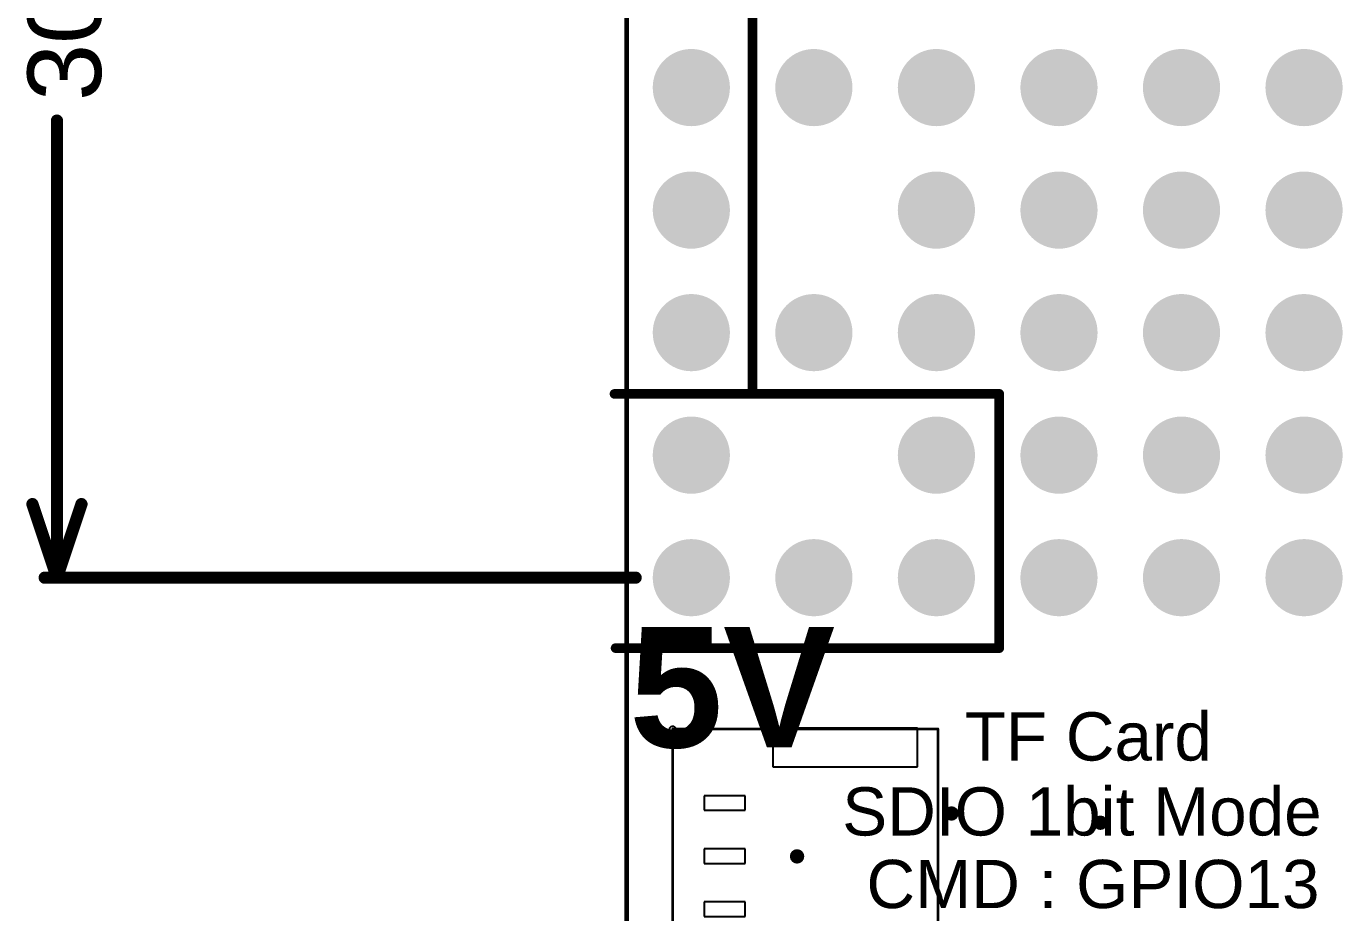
# Model space of a CAD drawing. Header units: millimetres. Extents: x -12.4 to 34.5, y -7.8 to 60.2.
# Drawn here: x -12.45 to 14.84, y 10.14 to 28.51 of the extents above; entities that cross this region are included whole.
import ezdxf

# ---------------------------------------------------------------- set-up
doc = ezdxf.new("R2010")
doc.units = ezdxf.units.MM
for name, color, linetype in [('KeepOutLayer', 6, 'Continuous'), ('Mechanical15', 56, 'Continuous'), ('MultiLayer', 9, 'Continuous'), ('PadHoleLayer', 156, 'Continuous'), ('TopOverlay', 2, 'Continuous'), ('ViaHoleLayer', 16, 'Continuous')]:
    doc.layers.add(name, color=color, linetype=linetype)
doc.styles.add('Arial', font='arial.ttf', dxfattribs={"height": 0.2})
doc.styles.add('Arial Rounded MT Bold', font='', dxfattribs={"height": 0.2})
doc.styles.get('Arial Rounded MT Bold').set_extended_font_data('Arial Rounded MT Bold', bold=True)

# ---------------------------------------------------------------- blocks, each defined once
blk = doc.blocks.new('HDR_12P_H_B_7')
at = {"layer": 'MultiLayer'}
h = blk.add_hatch(color=9, dxfattribs=at)
edge = h.paths.add_edge_path()
edge.add_arc((-13.97, 0), 0.8, 0, 360)
h = blk.add_hatch(color=9, dxfattribs=at)
edge = h.paths.add_edge_path()
edge.add_arc((-11.43, 0), 0.8, 0, 360)
h = blk.add_hatch(color=9, dxfattribs=at)
edge = h.paths.add_edge_path()
edge.add_arc((-8.89, 0), 0.8, 0, 360)
h = blk.add_hatch(color=9, dxfattribs=at)
edge = h.paths.add_edge_path()
edge.add_arc((-6.35, 0), 0.8, 0, 360)
h = blk.add_hatch(color=9, dxfattribs=at)
edge = h.paths.add_edge_path()
edge.add_arc((-3.81, 0), 0.8, 0, 360)
h = blk.add_hatch(color=9, dxfattribs=at)
edge = h.paths.add_edge_path()
edge.add_arc((-1.27, 0), 0.8, 0, 360)
h = blk.add_hatch(color=9, dxfattribs=at)
edge = h.paths.add_edge_path()
edge.add_arc((1.27, 0), 0.8, 0, 360)
h = blk.add_hatch(color=9, dxfattribs=at)
edge = h.paths.add_edge_path()
edge.add_arc((3.81, 0), 0.8, 0, 360)
h = blk.add_hatch(color=9, dxfattribs=at)
edge = h.paths.add_edge_path()
edge.add_arc((6.35, 0), 0.8, 0, 360)
h = blk.add_hatch(color=9, dxfattribs=at)
edge = h.paths.add_edge_path()
edge.add_arc((8.89, 0), 0.8, 0, 360)
h = blk.add_hatch(color=9, dxfattribs=at)
edge = h.paths.add_edge_path()
edge.add_arc((11.43, 0), 0.8, 0, 360)
h = blk.add_hatch(color=9, dxfattribs=at)
edge = h.paths.add_edge_path()
edge.add_arc((13.97, 0), 0.8, 0, 360)
at = {"layer": 'PadHoleLayer'}
h = blk.add_hatch(color=156, dxfattribs=at)
edge = h.paths.add_edge_path()
edge.add_arc((-13.97, 0), 0.5, 0, 360)
h = blk.add_hatch(color=156, dxfattribs=at)
edge = h.paths.add_edge_path()
edge.add_arc((-11.43, 0), 0.5, 0, 360)
h = blk.add_hatch(color=156, dxfattribs=at)
edge = h.paths.add_edge_path()
edge.add_arc((-8.89, 0), 0.5, 0, 360)
h = blk.add_hatch(color=156, dxfattribs=at)
edge = h.paths.add_edge_path()
edge.add_arc((-6.35, 0), 0.5, 0, 360)
h = blk.add_hatch(color=156, dxfattribs=at)
edge = h.paths.add_edge_path()
edge.add_arc((-3.81, 0), 0.5, 0, 360)
h = blk.add_hatch(color=156, dxfattribs=at)
edge = h.paths.add_edge_path()
edge.add_arc((-1.27, 0), 0.5, 0, 360)
h = blk.add_hatch(color=156, dxfattribs=at)
edge = h.paths.add_edge_path()
edge.add_arc((1.27, 0), 0.5, 0, 360)
h = blk.add_hatch(color=156, dxfattribs=at)
edge = h.paths.add_edge_path()
edge.add_arc((3.81, 0), 0.5, 0, 360)
h = blk.add_hatch(color=156, dxfattribs=at)
edge = h.paths.add_edge_path()
edge.add_arc((6.35, 0), 0.5, 0, 360)
h = blk.add_hatch(color=156, dxfattribs=at)
edge = h.paths.add_edge_path()
edge.add_arc((8.89, 0), 0.5, 0, 360)
h = blk.add_hatch(color=156, dxfattribs=at)
edge = h.paths.add_edge_path()
edge.add_arc((11.43, 0), 0.5, 0, 360)
h = blk.add_hatch(color=156, dxfattribs=at)
edge = h.paths.add_edge_path()
edge.add_arc((13.97, 0), 0.5, 0, 360)
blk = doc.blocks.new('TF______B_9')
at = {"layer": 'Mechanical15'}
for p, q in [((-5.475, 2.75), (-5.475, 2.75)), ((-5.475, 2.75), (-5.475, -0.25)), ((-4.675, 2.75), (-5.475, 2.75)), ((-4.675, -0.25), (-4.675, 2.75)), ((4.7, 1.05), (4.7, 1.05)), ((4.7, 1.05), (4.7, -0.05)), ((5.9, 1.05), (4.7, 1.05)), ((5.9, -0.05), (5.9, 1.05)), ((-5.475, -0.25), (-4.675, -0.25)), ((4.7, -0.05), (5.9, -0.05)), ((-3.775, -0.825), (-4.075, -0.825)), ((-4.075, -0.825), (-4.075, -1.675)), ((-3.775, -1.675), (-3.775, -0.825)), ((-2.675, -0.825), (-2.975, -0.825)), ((-2.975, -0.825), (-2.975, -1.675)), ((-2.675, -1.675), (-2.675, -0.825)), ((-1.575, -0.825), (-1.875, -0.825)), ((-1.875, -0.825), (-1.875, -1.675)), ((-1.575, -1.675), (-1.575, -0.825)), ((-0.475, -0.825), (-0.775, -0.825)), ((-0.775, -0.825), (-0.775, -1.675)), ((-0.475, -1.675), (-0.475, -0.825)), ((0.625, -0.825), (0.325, -0.825)), ((0.325, -0.825), (0.325, -1.675)), ((0.625, -1.675), (0.625, -0.825)), ((1.725, -0.825), (1.425, -0.825)), ((1.425, -0.825), (1.425, -1.675)), ((1.725, -1.675), (1.725, -0.825)), ((2.825, -0.825), (2.525, -0.825)), ((2.525, -0.825), (2.525, -1.675)), ((2.825, -1.675), (2.825, -0.825)), ((3.925, -0.825), (3.625, -0.825)), ((3.625, -0.825), (3.625, -1.675)), ((3.925, -1.675), (3.925, -0.825)), ((-4.075, -1.675), (-3.775, -1.675)), ((-3.775, -1.675), (-3.775, -1.675)), ((-2.975, -1.675), (-2.675, -1.675)), ((-2.675, -1.675), (-2.675, -1.675)), ((-1.875, -1.675), (-1.575, -1.675)), ((-1.575, -1.675), (-1.575, -1.675)), ((-0.775, -1.675), (-0.475, -1.675)), ((-0.475, -1.675), (-0.475, -1.675)), ((0.325, -1.675), (0.625, -1.675)), ((0.625, -1.675), (0.625, -1.675)), ((1.425, -1.675), (1.725, -1.675)), ((1.725, -1.675), (1.725, -1.675)), ((2.525, -1.675), (2.825, -1.675)), ((2.825, -1.675), (2.825, -1.675)), ((3.625, -1.675), (3.925, -1.675)), ((3.925, -1.675), (3.925, -1.675)), ((-5.521, -2.3), (-5.486, -2.265)), ((-5.521, -2.325), (-5.521, -2.3)), ((-5.521, -2.35), (-5.521, -2.325)), ((-5.486, -2.385), (-5.521, -2.35)), ((-5.486, -2.265), (-5.436, -2.265)), ((-5.436, -2.385), (-5.486, -2.385)), ((-5.436, -2.265), (-5.401, -2.3)), ((-5.401, -2.35), (-5.436, -2.385)), ((-5.401, -2.3), (-5.401, -2.325)), ((-5.401, -2.325), (-5.401, -2.325)), ((-5.401, -2.325), (-5.401, -2.35))]:
    blk.add_line(p, q, dxfattribs=at)
at = {"layer": 'Mechanical15', "const_width": 0.0508}
for points in [[(5.889, 3.175), (-5.461, 3.175)], [(-5.461, -2.325), (-5.461, 3.175)], [(5.889, -2.325), (5.889, 3.175)], [(5.889, -2.325), (-5.461, -2.325)]]:
    blk.add_lwpolyline(points, dxfattribs=at)
at = {"layer": 'Mechanical15', "const_width": 0.0254}
for points in [[(-5.474, 3.175, 1), (-5.448, 3.175, 1)], [(-5.474, 3.175, 1), (-5.448, 3.175, 1)], [(5.876, 3.175, 1), (5.902, 3.175, 1)], [(5.876, 3.175, 1), (5.902, 3.175, 1)], [(-5.474, -2.325, 1), (-5.448, -2.325, 1)], [(-5.474, -2.325, 1), (-5.448, -2.325, 1)], [(5.876, -2.325, 1), (5.902, -2.325, 1)], [(5.876, -2.325, 1), (5.902, -2.325, 1)]]:
    blk.add_lwpolyline(points, format="xyb", close=True, dxfattribs=at)

msp = doc.modelspace()

# ---------------------------------------------------------------- hatches: boundary and pattern name
at = {"layer": 'MultiLayer'}
h = msp.add_hatch(color=9, dxfattribs=at)
edge = h.paths.add_edge_path()
edge.add_arc((3.879, 27.241), 0.8, 0, 360)
h = msp.add_hatch(color=9, dxfattribs=at)
edge = h.paths.add_edge_path()
edge.add_arc((6.419, 27.241), 0.8, 0, 360)
h = msp.add_hatch(color=9, dxfattribs=at)
edge = h.paths.add_edge_path()
edge.add_arc((8.96, 27.241), 0.8, 0, 360)
h = msp.add_hatch(color=9, dxfattribs=at)
edge = h.paths.add_edge_path()
edge.add_arc((11.5, 27.241), 0.8, 0, 360)
h = msp.add_hatch(color=9, dxfattribs=at)
edge = h.paths.add_edge_path()
edge.add_arc((14.04, 27.241), 0.8, 0, 360)
h = msp.add_hatch(color=9, dxfattribs=at)
edge = h.paths.add_edge_path()
edge.add_arc((6.419, 24.701), 0.8, 0, 360)
h = msp.add_hatch(color=9, dxfattribs=at)
edge = h.paths.add_edge_path()
edge.add_arc((8.96, 24.701), 0.8, 0, 360)
h = msp.add_hatch(color=9, dxfattribs=at)
edge = h.paths.add_edge_path()
edge.add_arc((11.5, 24.701), 0.8, 0, 360)
h = msp.add_hatch(color=9, dxfattribs=at)
edge = h.paths.add_edge_path()
edge.add_arc((14.04, 24.701), 0.8, 0, 360)
h = msp.add_hatch(color=9, dxfattribs=at)
edge = h.paths.add_edge_path()
edge.add_arc((3.879, 22.161), 0.8, 0, 360)
h = msp.add_hatch(color=9, dxfattribs=at)
edge = h.paths.add_edge_path()
edge.add_arc((6.419, 22.161), 0.8, 0, 360)
h = msp.add_hatch(color=9, dxfattribs=at)
edge = h.paths.add_edge_path()
edge.add_arc((8.96, 22.161), 0.8, 0, 360)
h = msp.add_hatch(color=9, dxfattribs=at)
edge = h.paths.add_edge_path()
edge.add_arc((11.5, 22.161), 0.8, 0, 360)
h = msp.add_hatch(color=9, dxfattribs=at)
edge = h.paths.add_edge_path()
edge.add_arc((14.04, 22.161), 0.8, 0, 360)
h = msp.add_hatch(color=9, dxfattribs=at)
edge = h.paths.add_edge_path()
edge.add_arc((6.419, 19.621), 0.8, 0, 360)
h = msp.add_hatch(color=9, dxfattribs=at)
edge = h.paths.add_edge_path()
edge.add_arc((8.96, 19.621), 0.8, 0, 360)
h = msp.add_hatch(color=9, dxfattribs=at)
edge = h.paths.add_edge_path()
edge.add_arc((11.5, 19.621), 0.8, 0, 360)
h = msp.add_hatch(color=9, dxfattribs=at)
edge = h.paths.add_edge_path()
edge.add_arc((14.04, 19.621), 0.8, 0, 360)
h = msp.add_hatch(color=9, dxfattribs=at)
edge = h.paths.add_edge_path()
edge.add_arc((1.339, 17.081), 0.8, 0, 360)
h = msp.add_hatch(color=9, dxfattribs=at)
edge = h.paths.add_edge_path()
edge.add_arc((3.879, 17.081), 0.8, 0, 360)
h = msp.add_hatch(color=9, dxfattribs=at)
edge = h.paths.add_edge_path()
edge.add_arc((6.419, 17.081), 0.8, 0, 360)
h = msp.add_hatch(color=9, dxfattribs=at)
edge = h.paths.add_edge_path()
edge.add_arc((8.96, 17.081), 0.8, 0, 360)
h = msp.add_hatch(color=9, dxfattribs=at)
edge = h.paths.add_edge_path()
edge.add_arc((11.5, 17.081), 0.8, 0, 360)
h = msp.add_hatch(color=9, dxfattribs=at)
edge = h.paths.add_edge_path()
edge.add_arc((14.04, 17.081), 0.8, 0, 360)
at = {"layer": 'PadHoleLayer'}
h = msp.add_hatch(color=156, dxfattribs=at)
edge = h.paths.add_edge_path()
edge.add_arc((3.879, 27.241), 0.5, 0, 360)
h = msp.add_hatch(color=156, dxfattribs=at)
edge = h.paths.add_edge_path()
edge.add_arc((6.419, 27.241), 0.5, 0, 360)
h = msp.add_hatch(color=156, dxfattribs=at)
edge = h.paths.add_edge_path()
edge.add_arc((8.96, 27.241), 0.5, 0, 360)
h = msp.add_hatch(color=156, dxfattribs=at)
edge = h.paths.add_edge_path()
edge.add_arc((11.5, 27.241), 0.5, 0, 360)
h = msp.add_hatch(color=156, dxfattribs=at)
edge = h.paths.add_edge_path()
edge.add_arc((14.04, 27.241), 0.5, 0, 360)
h = msp.add_hatch(color=156, dxfattribs=at)
edge = h.paths.add_edge_path()
edge.add_arc((6.419, 24.701), 0.5, 0, 360)
h = msp.add_hatch(color=156, dxfattribs=at)
edge = h.paths.add_edge_path()
edge.add_arc((8.96, 24.701), 0.5, 0, 360)
h = msp.add_hatch(color=156, dxfattribs=at)
edge = h.paths.add_edge_path()
edge.add_arc((11.5, 24.701), 0.5, 0, 360)
h = msp.add_hatch(color=156, dxfattribs=at)
edge = h.paths.add_edge_path()
edge.add_arc((14.04, 24.701), 0.5, 0, 360)
h = msp.add_hatch(color=156, dxfattribs=at)
edge = h.paths.add_edge_path()
edge.add_arc((3.879, 22.161), 0.5, 0, 360)
h = msp.add_hatch(color=156, dxfattribs=at)
edge = h.paths.add_edge_path()
edge.add_arc((6.419, 22.161), 0.5, 0, 360)
h = msp.add_hatch(color=156, dxfattribs=at)
edge = h.paths.add_edge_path()
edge.add_arc((8.96, 22.161), 0.5, 0, 360)
h = msp.add_hatch(color=156, dxfattribs=at)
edge = h.paths.add_edge_path()
edge.add_arc((11.5, 22.161), 0.5, 0, 360)
h = msp.add_hatch(color=156, dxfattribs=at)
edge = h.paths.add_edge_path()
edge.add_arc((14.04, 22.161), 0.5, 0, 360)
h = msp.add_hatch(color=156, dxfattribs=at)
edge = h.paths.add_edge_path()
edge.add_arc((6.419, 19.621), 0.5, 0, 360)
h = msp.add_hatch(color=156, dxfattribs=at)
edge = h.paths.add_edge_path()
edge.add_arc((8.96, 19.621), 0.5, 0, 360)
h = msp.add_hatch(color=156, dxfattribs=at)
edge = h.paths.add_edge_path()
edge.add_arc((11.5, 19.621), 0.5, 0, 360)
h = msp.add_hatch(color=156, dxfattribs=at)
edge = h.paths.add_edge_path()
edge.add_arc((14.04, 19.621), 0.5, 0, 360)
h = msp.add_hatch(color=156, dxfattribs=at)
edge = h.paths.add_edge_path()
edge.add_arc((1.339, 17.081), 0.5, 0, 360)
h = msp.add_hatch(color=156, dxfattribs=at)
edge = h.paths.add_edge_path()
edge.add_arc((3.879, 17.081), 0.5, 0, 360)
h = msp.add_hatch(color=156, dxfattribs=at)
edge = h.paths.add_edge_path()
edge.add_arc((6.419, 17.081), 0.5, 0, 360)
h = msp.add_hatch(color=156, dxfattribs=at)
edge = h.paths.add_edge_path()
edge.add_arc((8.96, 17.081), 0.5, 0, 360)
h = msp.add_hatch(color=156, dxfattribs=at)
edge = h.paths.add_edge_path()
edge.add_arc((11.5, 17.081), 0.5, 0, 360)
h = msp.add_hatch(color=156, dxfattribs=at)
edge = h.paths.add_edge_path()
edge.add_arc((14.04, 17.081), 0.5, 0, 360)
at = {"layer": 'ViaHoleLayer'}
h = msp.add_hatch(color=16, dxfattribs=at)
edge = h.paths.add_edge_path()
edge.add_arc((6.731, 12.192), 0.15, 0, 360)
h = msp.add_hatch(color=16, dxfattribs=at)
edge = h.paths.add_edge_path()
edge.add_arc((9.818, 12.001), 0.15, 0, 360)
h = msp.add_hatch(color=16, dxfattribs=at)
edge = h.paths.add_edge_path()
edge.add_arc((3.531, 11.303), 0.15, 0, 360)

# ---------------------------------------------------------------- linework, layer by layer
at = {"layer": 'KeepOutLayer', "const_width": 0.1}
msp.add_lwpolyline([(0, 1.899), (0, 48.95)], dxfattribs=at)
msp.add_lwpolyline([(0, 1.899), (0, 48.95)], dxfattribs=at)
at = {"layer": 'Mechanical15', "const_width": 0.254}
for points in [[(-11.811, 17.081), (-11.811, 26.557)], [(-12.319, 18.605), (-11.811, 17.081)], [(-11.811, 17.081), (-11.303, 18.605)], [(-12.065, 17.081), (0.183, 17.081)]]:
    msp.add_lwpolyline(points, dxfattribs=at)
at = {"layer": 'Mechanical15', "const_width": 0.127}
for points in [[(-11.874, 26.557, 1), (-11.748, 26.557, 1)], [(-12.383, 18.605, 1), (-12.255, 18.605, 1)], [(-11.367, 18.605, 1), (-11.239, 18.605, 1)], [(-12.129, 17.081, 1), (-12.002, 17.081, 1)], [(-11.874, 17.081, 1), (-11.748, 17.081, 1)], [(-11.874, 17.081, 1), (-11.748, 17.081, 1)], [(-11.874, 17.081, 1), (-11.748, 17.081, 1)], [(0.12, 17.081, 1), (0.247, 17.081, 1)]]:
    msp.add_lwpolyline(points, format="xyb", close=True, dxfattribs=at)
at = {"layer": 'TopOverlay', "const_width": 0.2}
for points in [[(2.609, 20.891), (2.609, 48.962)], [(-0.254, 20.891), (7.722, 20.891)], [(7.722, 15.621), (7.722, 20.891)], [(-0.231, 15.621), (7.722, 15.621)]]:
    msp.add_lwpolyline(points, dxfattribs=at)
at = {"layer": 'TopOverlay', "const_width": 0.1}
for points in [[(-0.304, 20.891, 1), (-0.204, 20.891, 1)], [(2.559, 20.891, 1), (2.659, 20.891, 1)], [(7.672, 20.891, 1), (7.772, 20.891, 1)], [(7.672, 20.891, 1), (7.772, 20.891, 1)], [(-0.281, 15.621, 1), (-0.181, 15.621, 1)], [(7.672, 15.621, 1), (7.772, 15.621, 1)], [(7.672, 15.621, 1), (7.772, 15.621, 1)]]:
    msp.add_lwpolyline(points, format="xyb", close=True, dxfattribs=at)

# ---------------------------------------------------------------- block references
for name, p, rotation in [('HDR_12P_H_B_7', (1.339, 33.591), 90), ('TF______B_9', (3.277, 8.484), 270)]:
    msp.add_blockref(name, p, dxfattribs=dict(rotation=rotation))

# ---------------------------------------------------------------- texts
at = {"layer": 'Mechanical15', "style": 'Arial'}
msp.add_text('30.48mm', height=1.524, rotation=90, dxfattribs=at).set_placement((-10.897, 26.963))
at = {"layer": 'TopOverlay'}
for s, height, style, p in [('5V', 2.5, 'Arial Rounded MT Bold', (0.052, 13.562)), ('TF Card', 1, 'Arial', (7.007, 13.29)), ('SDIO 1bit Mode', 1, 'Arial', (4.467, 11.736)), ('CMD : GPIO13', 1, 'Arial', (4.969, 10.231))]:
    msp.add_text(s, height=height, rotation=360, dxfattribs=dict(at, style=style)).set_placement(p)

doc.saveas('drawing.dxf')
